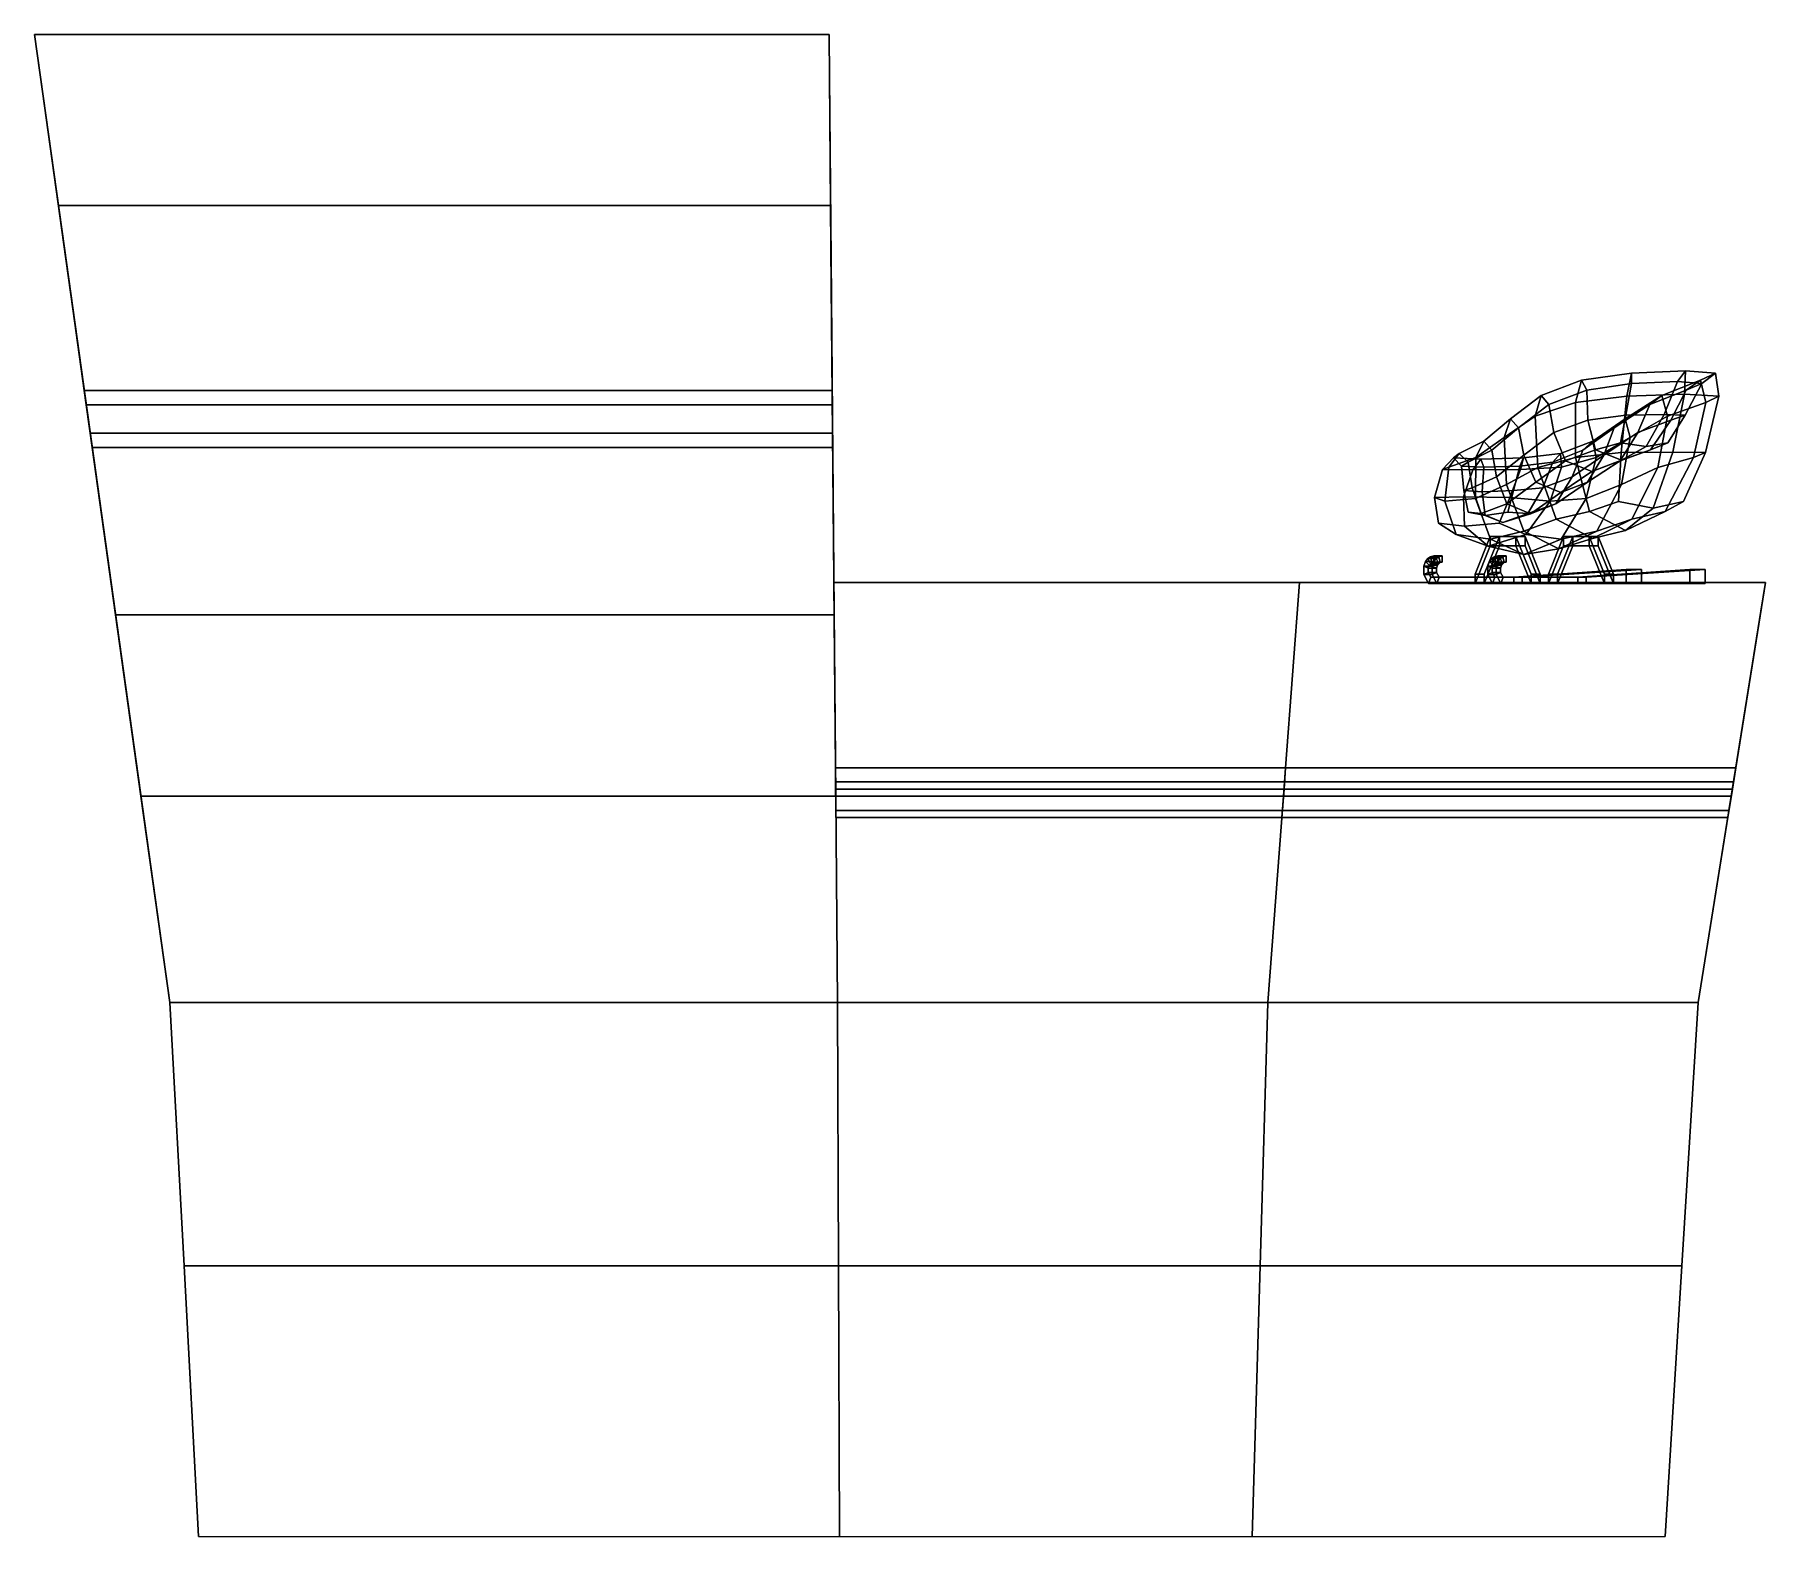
# Model space of a CAD drawing. Extents: x -6.7 to 5.5, y -3.7 to 6.8.
import ezdxf

# ---------------------------------------------------------------- set-up
doc = ezdxf.new("R2010")
doc.units = 0

msp = doc.modelspace()

# ---------------------------------------------------------------- linework, layer by layer
for points in [[(-6.484437, 5.650001, 1.47765), (-1.061527, 5.650001, 1.47765), (-1.072, 6.85, -0.0115), (-6.652, 6.85, -0.0115)], [(-6.652, 6.85, -0.0115), (-1.072, 6.85, -0.0115), (-1.061527, 5.650001, -1.49662), (-6.484437, 5.650001, -1.49662)], [(-6.484437, 5.650001, 1.47765), (-6.652, 6.85, -0.0115), (-6.610109, 6.55, -0.0115), (-6.442545, 5.35, 1.47765)], [(-6.484437, 5.650001, -1.49662), (-6.442545, 5.35, -1.49662), (-6.610109, 6.55, -0.0115), (-6.652, 6.85, -0.0115)], [(-1.061527, 5.650001, 1.47765), (-1.058909, 5.35, 1.47765), (-1.069382, 6.55, -0.0115), (-1.072, 6.85, -0.0115)], [(-1.061527, 5.650001, -1.49662), (-1.072, 6.85, -0.0115), (-1.069382, 6.55, -0.0115), (-1.058909, 5.35, -1.49662)], [(-6.442545, 5.35, 1.47765), (-6.610109, 6.55, -0.0115), (-6.432073, 5.275, -0.0115), (-6.264509, 4.075, 1.47765)], [(-6.610109, 6.55, -0.0115), (-6.442545, 5.35, -1.49662), (-6.264509, 4.075, -1.49662), (-6.432073, 5.275, -0.0115)], [(-1.069382, 6.55, -0.0115), (-1.058909, 5.35, 1.47765), (-1.047782, 4.075, 1.47765), (-1.058255, 5.275, -0.0115)], [(-1.058909, 5.35, -1.49662), (-1.069382, 6.55, -0.0115), (-1.058255, 5.275, -0.0115), (-1.047782, 4.075, -1.49662)], [(-6.302909, 4.350001, 2.857843), (-1.050182, 4.350001, 2.857843), (-1.061527, 5.650001, 1.47765), (-6.484437, 5.650001, 1.47765)], [(-6.484437, 5.650001, -1.49662), (-1.061527, 5.650001, -1.49662), (-1.050182, 4.350001, -2.872449), (-6.302909, 4.350001, -2.872449)], [(-6.302909, 4.350001, 2.857843), (-6.484437, 5.650001, 1.47765), (-6.442545, 5.35, 1.47765), (-6.261018, 4.050001, 2.857843)], [(-6.302909, 4.350001, -2.872449), (-6.261018, 4.050001, -2.872449), (-6.442545, 5.35, -1.49662), (-6.484437, 5.650001, -1.49662)], [(-1.050182, 4.350001, 2.857843), (-1.047564, 4.050001, 2.857843), (-1.058909, 5.35, 1.47765), (-1.061527, 5.650001, 1.47765)], [(-1.050182, 4.350001, -2.872449), (-1.061527, 5.650001, -1.49662), (-1.058909, 5.35, -1.49662), (-1.047564, 4.050001, -2.872449)], [(-6.261018, 4.050001, 2.857843), (-6.442545, 5.35, 1.47765), (-6.264509, 4.075, 1.47765), (-6.082982, 2.775, 2.857843)], [(-6.442545, 5.35, -1.49662), (-6.261018, 4.050001, -2.872449), (-6.082982, 2.775, -2.872449), (-6.264509, 4.075, -1.49662)], [(-1.058909, 5.35, 1.47765), (-1.047564, 4.050001, 2.857843), (-1.036436, 2.775, 2.857843), (-1.047782, 4.075, 1.47765)], [(-1.047564, 4.050001, -2.872449), (-1.058909, 5.35, -1.49662), (-1.047782, 4.075, -1.49662), (-1.036436, 2.775, -2.872449)], [(-6.264509, 4.075, 1.47765), (-6.432073, 5.275, -0.0115), (-6.086473, 2.8, -0.0115), (-6.086473, 2.8, 1.47765)], [(-6.432073, 5.275, -0.0115), (-6.264509, 4.075, -1.49662), (-6.086473, 2.8, -1.49662), (-6.086473, 2.8, -0.0115)], [(-1.058255, 5.275, -0.0115), (-1.047782, 4.075, 1.47765), (-1.036655, 2.8, 1.47765), (-1.036655, 2.8, -0.0115)], [(-1.047782, 4.075, -1.49662), (-1.058255, 5.275, -0.0115), (-1.036655, 2.8, -0.0115), (-1.036655, 2.8, -1.49662)], [(3.929516, 4.315681, -1.773415), (4.212389, 4.421346, -2.029995), (4.170198, 4.265265, -2.056108), (3.887016, 4.169778, -1.802398)], [(3.982502, 4.251667, -1.69113), (4.248888, 4.3525, -1.933731), (4.212389, 4.421346, -2.029995), (3.929516, 4.315681, -1.773415)], [(4.212389, 4.421346, -2.029995), (4.564441, 4.472584, -2.111921), (4.531988, 4.310334, -2.12269), (4.170198, 4.265265, -2.056108)], [(4.248888, 4.3525, -1.933731), (4.564304, 4.398334, -2.021665), (4.564441, 4.472584, -2.111921), (4.212389, 4.421346, -2.029995)], [(4.257557, 4.140426, -1.821721), (4.523413, 4.175736, -1.904346), (4.564304, 4.398334, -2.021665), (4.248888, 4.3525, -1.933731)], [(4.792243, 4.180435, -1.73737), (4.886864, 4.412084, -1.829197), (4.564304, 4.398334, -2.021665), (4.523413, 4.175736, -1.904346)], [(4.941849, 4.488397, -1.873217), (4.93599, 4.324084, -1.853481), (4.531988, 4.310334, -2.12269), (4.564441, 4.472584, -2.111921)], [(4.886864, 4.412084, -1.829197), (4.941849, 4.488397, -1.873217), (4.564441, 4.472584, -2.111921), (4.564304, 4.398334, -2.021665)], [(4.691334, 4.251667, -0.931001), (4.776903, 4.315681, -0.864703), (5.04939, 4.421346, -1.132421), (4.948598, 4.3525, -1.183383)], [(4.776903, 4.315681, -0.864703), (4.816122, 4.169778, -0.806053), (5.086331, 4.265265, -1.073675), (5.04939, 4.421346, -1.132421)], [(4.940219, 4.175736, -1.457376), (5.056814, 4.398334, -1.493512), (4.886864, 4.412084, -1.829197), (4.792243, 4.180435, -1.73737)], [(4.84046, 4.140426, -1.196634), (4.948598, 4.3525, -1.183383), (5.056814, 4.398334, -1.493512), (4.940219, 4.175736, -1.457376)], [(5.056814, 4.398334, -1.493512), (5.154124, 4.472584, -1.479563), (4.941849, 4.488397, -1.873217), (4.886864, 4.412084, -1.829197)], [(5.154124, 4.472584, -1.479563), (5.176742, 4.310334, -1.431277), (4.93599, 4.324084, -1.853481), (4.941849, 4.488397, -1.873217)], [(4.948598, 4.3525, -1.183383), (5.04939, 4.421346, -1.132421), (5.154124, 4.472584, -1.479563), (5.056814, 4.398334, -1.493512)], [(5.04939, 4.421346, -1.132421), (5.086331, 4.265265, -1.073675), (5.176742, 4.310334, -1.431277), (5.154124, 4.472584, -1.479563)], [(-6.247055, 3.950001, 2.957843), (-6.288946, 4.250001, 2.957843), (-6.302909, 4.350001, 2.857843), (-6.261018, 4.050001, 2.857843)], [(-1.049309, 4.250001, 2.957843), (-1.050182, 4.350001, 2.857843), (-6.302909, 4.350001, 2.857843), (-6.288946, 4.250001, 2.957843)], [(-1.049309, 4.250001, -2.972449), (-6.288946, 4.250001, -2.972449), (-6.302909, 4.350001, -2.872449), (-1.050182, 4.350001, -2.872449)], [(-6.247055, 3.950001, -2.972449), (-6.261018, 4.050001, -2.872449), (-6.302909, 4.350001, -2.872449), (-6.288946, 4.250001, -2.972449)], [(-1.046691, 3.950001, 2.957843), (-1.047564, 4.050001, 2.857843), (-1.050182, 4.350001, 2.857843), (-1.049309, 4.250001, 2.957843)], [(-1.046691, 3.950001, -2.972449), (-1.049309, 4.250001, -2.972449), (-1.050182, 4.350001, -2.872449), (-1.047564, 4.050001, -2.872449)], [(3.713768, 4.150708, -1.525285), (3.929516, 4.315681, -1.773415), (3.887016, 4.169778, -1.802398), (3.66886, 4.018773, -1.550878)], [(3.769676, 4.087737, -1.451677), (3.982502, 4.251667, -1.69113), (3.929516, 4.315681, -1.773415), (3.713768, 4.150708, -1.525285)], [(3.906303, 3.808, -1.720531), (3.887016, 4.169778, -1.802398), (4.170198, 4.265265, -2.056108), (4.170289, 3.879175, -1.954646)], [(4.017407, 4.053667, -1.60273), (4.257557, 4.140426, -1.821721), (4.248888, 4.3525, -1.933731), (3.982502, 4.251667, -1.69113)], [(4.170289, 3.879175, -1.954646), (4.170198, 4.265265, -2.056108), (4.531988, 4.310334, -2.12269), (4.490599, 3.915403, -2.017197)], [(4.443038, 4.087737, -0.729584), (4.519326, 4.150708, -0.66143), (4.776903, 4.315681, -0.864703), (4.691334, 4.251667, -0.931001)], [(4.853838, 3.917351, -1.76185), (4.490599, 3.915403, -2.017197), (4.531988, 4.310334, -2.12269), (4.93599, 4.324084, -1.853481)], [(4.519326, 4.150708, -0.66143), (4.55416, 4.018773, -0.60151), (4.816122, 4.169778, -0.806053), (4.776903, 4.315681, -0.864703)], [(4.608226, 4.053667, -0.969154), (4.691334, 4.251667, -0.931001), (4.948598, 4.3525, -1.183383), (4.84046, 4.140426, -1.196634)], [(4.749398, 3.808, -0.816423), (4.999487, 3.879175, -1.065439), (5.086331, 4.265265, -1.073675), (4.816122, 4.169778, -0.806053)], [(5.083279, 3.915403, -1.381626), (4.853838, 3.917351, -1.76185), (4.93599, 4.324084, -1.853481), (5.176742, 4.310334, -1.431277)], [(4.999487, 3.879175, -1.065439), (5.083279, 3.915403, -1.381626), (5.176742, 4.310334, -1.431277), (5.086331, 4.265265, -1.073675)], [(-1.049309, 4.250001, 2.957843), (-6.288946, 4.250001, 2.957843), (-6.247055, 3.950001, 2.957843), (-1.046691, 3.950001, 2.957843)], [(-1.049309, 4.250001, -2.972449), (-1.046691, 3.950001, -2.972449), (-6.247055, 3.950001, -2.972449), (-6.288946, 4.250001, -2.972449)], [(3.526243, 3.993228, -1.305565), (3.713768, 4.150708, -1.525285), (3.66886, 4.018773, -1.550878), (3.471324, 3.8784, -1.322025)], [(3.583407, 3.930222, -1.238573), (3.769676, 4.087737, -1.451677), (3.713768, 4.150708, -1.525285), (3.526243, 3.993228, -1.305565)], [(3.684724, 3.69022, -1.475345), (3.66886, 4.018773, -1.550878), (3.887016, 4.169778, -1.802398), (3.906303, 3.808, -1.720531)], [(3.808334, 3.896538, -1.372158), (4.017407, 4.053667, -1.60273), (3.982502, 4.251667, -1.69113), (3.769676, 4.087737, -1.451677)], [(4.10007, 3.855667, -1.466471), (4.311509, 3.931903, -1.667999), (4.257557, 4.140426, -1.821721), (4.017407, 4.053667, -1.60273)], [(4.222667, 3.930222, -0.55305), (4.291827, 3.993228, -0.484577), (4.519326, 4.150708, -0.66143), (4.443038, 4.087737, -0.729584)], [(4.311509, 3.931903, -1.667999), (4.48755, 3.981556, -1.77934), (4.523413, 4.175736, -1.904346), (4.257557, 4.140426, -1.821721)], [(4.291827, 3.993228, -0.484577), (4.315959, 3.8784, -0.416265), (4.55416, 4.018773, -0.60151), (4.519326, 4.150708, -0.66143)], [(4.369026, 3.896538, -0.77089), (4.443038, 4.087737, -0.729584), (4.691334, 4.251667, -0.931001), (4.608226, 4.053667, -0.969154)], [(4.484301, 3.855667, -1.054434), (4.608226, 4.053667, -0.969154), (4.84046, 4.140426, -1.196634), (4.697456, 3.931903, -1.254122)], [(4.666861, 3.955889, -1.61331), (4.792243, 4.180435, -1.73737), (4.523413, 4.175736, -1.904346), (4.48755, 3.981556, -1.77934)], [(4.492444, 3.69022, -0.609171), (4.749398, 3.808, -0.816423), (4.816122, 4.169778, -0.806053), (4.55416, 4.018773, -0.60151)], [(4.819091, 3.981556, -1.423805), (4.940219, 4.175736, -1.457376), (4.792243, 4.180435, -1.73737), (4.666861, 3.955889, -1.61331)], [(4.697456, 3.931903, -1.254122), (4.84046, 4.140426, -1.196634), (4.940219, 4.175736, -1.457376), (4.819091, 3.981556, -1.423805)], [(-6.082982, 2.775, 2.857843), (-6.264509, 4.075, 1.47765), (-6.086473, 2.8, 1.47765), (-5.904945, 1.5, 2.857843)], [(-6.264509, 4.075, -1.49662), (-6.082982, 2.775, -2.872449), (-5.904945, 1.5, -2.872449), (-6.086473, 2.8, -1.49662)], [(-1.047564, 4.050001, 2.857843), (-6.261018, 4.050001, 2.857843), (-6.082982, 2.775, 2.857843), (-1.036436, 2.775, 2.857843)], [(-1.046691, 3.950001, 2.957843), (-6.247055, 3.950001, 2.957843), (-6.261018, 4.050001, 2.857843), (-1.047564, 4.050001, 2.857843)], [(-1.046691, 3.950001, -2.972449), (-1.047564, 4.050001, -2.872449), (-6.261018, 4.050001, -2.872449), (-6.247055, 3.950001, -2.972449)], [(-1.047782, 4.075, 1.47765), (-1.036436, 2.775, 2.857843), (-1.025309, 1.5, 2.857843), (-1.036655, 2.8, 1.47765)], [(-1.036436, 2.775, -2.872449), (-1.047782, 4.075, -1.49662), (-1.036655, 2.8, -1.49662), (-1.025309, 1.5, -2.872449)], [(3.468405, 3.591758, -1.241146), (3.471324, 3.8784, -1.322025), (3.66886, 4.018773, -1.550878), (3.684724, 3.69022, -1.475345)], [(3.61666, 3.742642, -1.158591), (3.808334, 3.896538, -1.372158), (3.769676, 4.087737, -1.451677), (3.583407, 3.930222, -1.238573)], [(3.890733, 3.705272, -1.246049), (4.10007, 3.855667, -1.466471), (4.017407, 4.053667, -1.60273), (3.808334, 3.896538, -1.372158)], [(4.147892, 3.742642, -0.588915), (4.222667, 3.930222, -0.55305), (4.443038, 4.087737, -0.729584), (4.369026, 3.896538, -0.77089)], [(4.246314, 3.591758, -0.406942), (4.492444, 3.69022, -0.609171), (4.55416, 4.018773, -0.60151), (4.315959, 3.8784, -0.416265)], [(4.255005, 3.705272, -0.855415), (4.369026, 3.896538, -0.77089), (4.608226, 4.053667, -0.969154), (4.484301, 3.855667, -1.054434)], [(3.31273, 3.876292, -0.828079), (3.352493, 3.907546, -1.08843), (3.280516, 3.81127, -1.088665), (3.235436, 3.794555, -0.801861)], [(3.352493, 3.907546, -1.08843), (3.526243, 3.993228, -1.305565), (3.471324, 3.8784, -1.322025), (3.280516, 3.81127, -1.088665)], [(3.36944, 3.817778, -0.805998), (3.416112, 3.8465, -1.035917), (3.352493, 3.907546, -1.08843), (3.31273, 3.876292, -0.828079)], [(3.416112, 3.8465, -1.035917), (3.583407, 3.930222, -1.238573), (3.526243, 3.993228, -1.305565), (3.352493, 3.907546, -1.08843)], [(3.445643, 3.665571, -0.96107), (3.61666, 3.742642, -1.158591), (3.583407, 3.930222, -1.238573), (3.416112, 3.8465, -1.035917)], [(3.688931, 3.554511, -1.032712), (3.890733, 3.705272, -1.246049), (3.808334, 3.896538, -1.372158), (3.61666, 3.742642, -1.158591)], [(3.779914, 3.817778, -0.365819), (3.804132, 3.876292, -0.301114), (4.065687, 3.907546, -0.323623), (4.011592, 3.8465, -0.397343)], [(3.804132, 3.876292, -0.301114), (3.78295, 3.794555, -0.214724), (4.071723, 3.81127, -0.240199), (4.065687, 3.907546, -0.323623)], [(3.941566, 3.665572, -0.429257), (4.011592, 3.8465, -0.397343), (4.222667, 3.930222, -0.55305), (4.147892, 3.742642, -0.588915)], [(4.011592, 3.8465, -0.397343), (4.065687, 3.907546, -0.323623), (4.291827, 3.993228, -0.484577), (4.222667, 3.930222, -0.55305)], [(4.033315, 3.554511, -0.663405), (4.147892, 3.742642, -0.588915), (4.369026, 3.896538, -0.77089), (4.255005, 3.705272, -0.855415)], [(4.065687, 3.907546, -0.323623), (4.071723, 3.81127, -0.240199), (4.315959, 3.8784, -0.416265), (4.291827, 3.993228, -0.484577)], [(4.284666, 3.781417, -1.250871), (4.493481, 3.859601, -1.448299), (4.311509, 3.931903, -1.667999), (4.10007, 3.855667, -1.466471)], [(4.268696, 3.499389, -1.736491), (4.170289, 3.879175, -1.954646), (4.490599, 3.915403, -2.017197), (4.471947, 3.570889, -1.854312)], [(4.484301, 3.855667, -1.054434), (4.697456, 3.931903, -1.254122), (4.493481, 3.859601, -1.448299), (4.284666, 3.781417, -1.250871)], [(4.493481, 3.859601, -1.448299), (4.666861, 3.955889, -1.61331), (4.48755, 3.981556, -1.77934), (4.311509, 3.931903, -1.667999)], [(4.71533, 3.523222, -1.621786), (4.471947, 3.570889, -1.854312), (4.490599, 3.915403, -2.017197), (4.853838, 3.917351, -1.76185)], [(4.697456, 3.931903, -1.254122), (4.819091, 3.981556, -1.423805), (4.666861, 3.955889, -1.61331), (4.493481, 3.859601, -1.448299)], [(4.929073, 3.570889, -1.364105), (4.71533, 3.523222, -1.621786), (4.853838, 3.917351, -1.76185), (5.083279, 3.915403, -1.381626)], [(4.79922, 3.499389, -1.167574), (4.929073, 3.570889, -1.364105), (5.083279, 3.915403, -1.381626), (4.999487, 3.879175, -1.065439)], [(3.180745, 3.598032, -0.722337), (3.235436, 3.794555, -0.801861), (3.280516, 3.81127, -1.088665), (3.252022, 3.57343, -1.00124)], [(3.384699, 3.603296, -0.38356), (3.449758, 3.791439, -0.452777), (3.235436, 3.794555, -0.801861), (3.180745, 3.598032, -0.722337)], [(3.505015, 3.867973, -0.514536), (3.31273, 3.876292, -0.828079), (3.235436, 3.794555, -0.801861), (3.449758, 3.791439, -0.452777)], [(3.252022, 3.57343, -1.00124), (3.280516, 3.81127, -1.088665), (3.471324, 3.8784, -1.322025), (3.468405, 3.591758, -1.241146)], [(3.525612, 3.810445, -0.539916), (3.36944, 3.817778, -0.805998), (3.31273, 3.876292, -0.828079), (3.505015, 3.867973, -0.514536)], [(3.385333, 3.646382, -0.756659), (3.445643, 3.665571, -0.96107), (3.416112, 3.8465, -1.035917), (3.36944, 3.817778, -0.805998)], [(3.515319, 3.638758, -0.52799), (3.385333, 3.646382, -0.756659), (3.36944, 3.817778, -0.805998), (3.525612, 3.810445, -0.539916)], [(3.70856, 3.598032, -0.156326), (3.78295, 3.794555, -0.214724), (3.449758, 3.791439, -0.452777), (3.384699, 3.603296, -0.38356)], [(3.804132, 3.876292, -0.301114), (3.505015, 3.867973, -0.514536), (3.449758, 3.791439, -0.452777), (3.78295, 3.794555, -0.214724)], [(3.779914, 3.817778, -0.365819), (3.525612, 3.810445, -0.539916), (3.505015, 3.867973, -0.514536), (3.804132, 3.876292, -0.301114)], [(3.734103, 3.646382, -0.382649), (3.515319, 3.638758, -0.52799), (3.525612, 3.810445, -0.539916), (3.779914, 3.817778, -0.365819)], [(3.807967, 3.361736, -1.284345), (3.684724, 3.69022, -1.475345), (3.906303, 3.808, -1.720531), (4.03521, 3.446222, -1.517756)], [(3.70856, 3.598032, -0.156326), (3.992389, 3.57343, -0.207293), (4.071723, 3.81127, -0.240199), (3.78295, 3.794555, -0.214724)], [(3.734103, 3.646382, -0.382649), (3.779914, 3.817778, -0.365819), (4.011592, 3.8465, -0.397343), (3.941566, 3.665572, -0.429257)], [(4.067057, 3.633543, -1.04283), (4.284666, 3.781417, -1.250871), (4.10007, 3.855667, -1.466471), (3.890733, 3.705272, -1.246049)], [(4.03521, 3.446222, -1.517756), (3.906303, 3.808, -1.720531), (4.170289, 3.879175, -1.954646), (4.268696, 3.499389, -1.736491)], [(3.992389, 3.57343, -0.207293), (4.246314, 3.591758, -0.406942), (4.315959, 3.8784, -0.416265), (4.071723, 3.81127, -0.240199)], [(4.255005, 3.705272, -0.855415), (4.484301, 3.855667, -1.054434), (4.284666, 3.781417, -1.250871), (4.067057, 3.633543, -1.04283)], [(4.319614, 3.361736, -0.73567), (4.566113, 3.446222, -0.948433), (4.749398, 3.808, -0.816423), (4.492444, 3.69022, -0.609171)], [(4.566113, 3.446222, -0.948433), (4.79922, 3.499389, -1.167574), (4.999487, 3.879175, -1.065439), (4.749398, 3.808, -0.816423)], [(3.416211, 3.495274, -0.709957), (3.506904, 3.485873, -0.844118), (3.445643, 3.665571, -0.96107), (3.385333, 3.646382, -0.756659)], [(3.506904, 3.485873, -0.844118), (3.688931, 3.554511, -1.032712), (3.61666, 3.742642, -1.158591), (3.445643, 3.665571, -0.96107)], [(3.572564, 3.305667, -1.049498), (3.468405, 3.591758, -1.241146), (3.684724, 3.69022, -1.475345), (3.807967, 3.361736, -1.284345)], [(3.853166, 3.483928, -0.838196), (4.067057, 3.633543, -1.04283), (3.890733, 3.705272, -1.246049), (3.688931, 3.554511, -1.032712)], [(3.694367, 3.495274, -0.411671), (3.734103, 3.646382, -0.382649), (3.941566, 3.665572, -0.429257), (3.834853, 3.485873, -0.492437)], [(3.834853, 3.485873, -0.492437), (3.941566, 3.665572, -0.429257), (4.147892, 3.742642, -0.588915), (4.033315, 3.554511, -0.663405)], [(4.033315, 3.554511, -0.663405), (4.255005, 3.705272, -0.855415), (4.067057, 3.633543, -1.04283), (3.853166, 3.483928, -0.838196)], [(4.070376, 3.305667, -0.515659), (4.319614, 3.361736, -0.73567), (4.492444, 3.69022, -0.609171), (4.246314, 3.591758, -0.406942)], [(3.391403, 3.396926, -0.383913), (3.384699, 3.603296, -0.38356), (3.180745, 3.598032, -0.722337), (3.207607, 3.417703, -0.639785)], [(3.207607, 3.417703, -0.639785), (3.180745, 3.598032, -0.722337), (3.252022, 3.57343, -1.00124), (3.331733, 3.338921, -0.818749)], [(3.331733, 3.338921, -0.818749), (3.252022, 3.57343, -1.00124), (3.468405, 3.591758, -1.241146), (3.572564, 3.305667, -1.049498)], [(3.633291, 3.417703, -0.183295), (3.70856, 3.598032, -0.156326), (3.384699, 3.603296, -0.38356), (3.391403, 3.396926, -0.383913)], [(3.535689, 3.471318, -0.541708), (3.416211, 3.495274, -0.709957), (3.385333, 3.646382, -0.756659), (3.515319, 3.638758, -0.52799)], [(3.659877, 3.422493, -0.655825), (3.853166, 3.483928, -0.838196), (3.688931, 3.554511, -1.032712), (3.506904, 3.485873, -0.844118)], [(3.694367, 3.495274, -0.411671), (3.535689, 3.471318, -0.541708), (3.515319, 3.638758, -0.52799), (3.734103, 3.646382, -0.382649)], [(3.633291, 3.417703, -0.183295), (3.822526, 3.338921, -0.292438), (3.992389, 3.57343, -0.207293), (3.70856, 3.598032, -0.156326)], [(3.834853, 3.485873, -0.492437), (4.033315, 3.554511, -0.663405), (3.853166, 3.483928, -0.838196), (3.659877, 3.422493, -0.655825)], [(3.822526, 3.338921, -0.292438), (4.070376, 3.305667, -0.515659), (4.246314, 3.591758, -0.406942), (3.992389, 3.57343, -0.207293)], [(4.520439, 3.36716, -1.43598), (4.268696, 3.499389, -1.736491), (4.471947, 3.570889, -1.854312), (4.71533, 3.523222, -1.621786)], [(4.79922, 3.499389, -1.167574), (4.520439, 3.36716, -1.43598), (4.71533, 3.523222, -1.621786), (4.929073, 3.570889, -1.364105)], [(3.391403, 3.396926, -0.383913), (3.207607, 3.417703, -0.639785), (3.331733, 3.338921, -0.818749), (3.557966, 3.256918, -0.535587)], [(3.633291, 3.417703, -0.183295), (3.391403, 3.396926, -0.383913), (3.557966, 3.256918, -0.535587), (3.822526, 3.338921, -0.292438)], [(3.535689, 3.471318, -0.541708), (3.659877, 3.422493, -0.655825), (3.506904, 3.485873, -0.844118), (3.416211, 3.495274, -0.709957)], [(3.694367, 3.495274, -0.411671), (3.834853, 3.485873, -0.492437), (3.659877, 3.422493, -0.655825), (3.535689, 3.471318, -0.541708)], [(4.054377, 3.238559, -0.998019), (3.807967, 3.361736, -1.284345), (4.03521, 3.446222, -1.517756), (4.290249, 3.310556, -1.219849)], [(4.290249, 3.310556, -1.219849), (4.03521, 3.446222, -1.517756), (4.268696, 3.499389, -1.736491), (4.520439, 3.36716, -1.43598)], [(4.319614, 3.361736, -0.73567), (4.054377, 3.238559, -0.998019), (4.290249, 3.310556, -1.219849), (4.566113, 3.446222, -0.948433)], [(4.566113, 3.446222, -0.948433), (4.290249, 3.310556, -1.219849), (4.520439, 3.36716, -1.43598), (4.79922, 3.499389, -1.167574)], [(3.557966, 3.256918, -0.535587), (3.331733, 3.338921, -0.818749), (3.572564, 3.305667, -1.049498), (3.808036, 3.198417, -0.767256)], [(3.572133, 3.258, -0.73005), (3.572133, 3.324, -0.73005), (3.466205, 3.06, -0.843643), (3.466205, 2.994, -0.843643)], [(3.572133, 3.324, -0.73005), (3.635666, 3.324, -0.789296), (3.529738, 3.06, -0.90289), (3.466205, 3.06, -0.843643)], [(3.635666, 3.258, -0.789296), (3.529738, 2.994, -0.90289), (3.529738, 3.06, -0.90289), (3.635666, 3.324, -0.789296)], [(3.822526, 3.338921, -0.292438), (3.557966, 3.256918, -0.535587), (3.808036, 3.198417, -0.767256), (4.070376, 3.305667, -0.515659)], [(3.75218, 3.258, -0.536972), (3.75218, 3.324, -0.536972), (3.572133, 3.324, -0.73005), (3.572133, 3.258, -0.73005)], [(3.75218, 3.324, -0.536972), (3.815714, 3.324, -0.596219), (3.635666, 3.324, -0.789296), (3.572133, 3.324, -0.73005)], [(3.808036, 3.198417, -0.767256), (3.572564, 3.305667, -1.049498), (3.807967, 3.361736, -1.284345), (4.054377, 3.238559, -0.998019)], [(3.815714, 3.258, -0.596219), (3.635666, 3.258, -0.789296), (3.635666, 3.324, -0.789296), (3.815714, 3.324, -0.596219)], [(3.858108, 2.994, -0.423378), (3.858108, 3.06, -0.423378), (3.75218, 3.324, -0.536972), (3.75218, 3.258, -0.536972)], [(3.858108, 3.06, -0.423378), (3.921642, 3.06, -0.482625), (3.815714, 3.324, -0.596219), (3.75218, 3.324, -0.536972)], [(4.070376, 3.305667, -0.515659), (3.808036, 3.198417, -0.767256), (4.054377, 3.238559, -0.998019), (4.319614, 3.361736, -0.73567)], [(3.921642, 2.994, -0.482625), (3.815714, 3.258, -0.596219), (3.815714, 3.324, -0.596219), (3.921642, 3.06, -0.482625)], [(4.087006, 3.258, -1.210176), (4.087006, 3.324, -1.210176), (3.981078, 3.06, -1.32377), (3.981078, 2.994, -1.32377)], [(4.087006, 3.324, -1.210176), (4.150539, 3.324, -1.269423), (4.044611, 3.06, -1.383017), (3.981078, 3.06, -1.32377)], [(4.150539, 3.258, -1.269423), (4.044611, 2.994, -1.383017), (4.044611, 3.06, -1.383017), (4.150539, 3.324, -1.269423)], [(4.267053, 3.258, -1.017099), (4.267053, 3.324, -1.017099), (4.087006, 3.324, -1.210176), (4.087006, 3.258, -1.210176)], [(4.267053, 3.324, -1.017099), (4.330587, 3.324, -1.076345), (4.150539, 3.324, -1.269423), (4.087006, 3.324, -1.210176)], [(4.330587, 3.258, -1.076345), (4.150539, 3.258, -1.269423), (4.150539, 3.324, -1.269423), (4.330587, 3.324, -1.076345)], [(4.372981, 2.994, -0.903505), (4.372981, 3.06, -0.903505), (4.267053, 3.324, -1.017099), (4.267053, 3.258, -1.017099)], [(4.372981, 3.06, -0.903505), (4.436515, 3.06, -0.962752), (4.330587, 3.324, -1.076345), (4.267053, 3.324, -1.017099)], [(4.436515, 2.994, -0.962752), (4.330587, 3.258, -1.076345), (4.330587, 3.324, -1.076345), (4.436515, 3.06, -0.962752)], [(3.191639, 3.168828, -0.585802), (3.132748, 3.168828, -0.648956), (3.117496, 3.148944, -0.634733), (3.176387, 3.148944, -0.571579)], [(3.132748, 3.168828, -0.648956), (3.151413, 3.132987, -0.666362), (3.142791, 3.121745, -0.658321), (3.117496, 3.148944, -0.634733)], [(3.210371, 3.182032, -0.603269), (3.151479, 3.182032, -0.666423), (3.132748, 3.168828, -0.648956), (3.191639, 3.168828, -0.585802)], [(3.151479, 3.182032, -0.666423), (3.162004, 3.140452, -0.676238), (3.151413, 3.132987, -0.666362), (3.132748, 3.168828, -0.648956)], [(3.234587, 3.1876, -0.625851), (3.175695, 3.1876, -0.689005), (3.151479, 3.182032, -0.666423), (3.210371, 3.182032, -0.603269)], [(3.175695, 3.1876, -0.689005), (3.175695, 3.1436, -0.689005), (3.162004, 3.140452, -0.676238), (3.151479, 3.182032, -0.666423)], [(3.234587, 3.1876, -0.625851), (3.234587, 3.1436, -0.625851), (3.175695, 3.1436, -0.689005), (3.175695, 3.1876, -0.689005)], [(3.210305, 3.132987, -0.603208), (3.191639, 3.168828, -0.585802), (3.176387, 3.148944, -0.571579), (3.201682, 3.121745, -0.595167)], [(3.210371, 3.182032, -0.603269), (3.191639, 3.168828, -0.585802), (3.210305, 3.132987, -0.603208), (3.220896, 3.140452, -0.613084)], [(3.234587, 3.1436, -0.625851), (3.234587, 3.1876, -0.625851), (3.210371, 3.182032, -0.603269), (3.220896, 3.140452, -0.613084)], [(3.572133, 3.258, -0.73005), (3.466205, 2.994, -0.843643), (3.529738, 2.994, -0.90289), (3.635666, 3.258, -0.789296)], [(3.600408, 3.132987, -0.184874), (3.591785, 3.121745, -0.176833), (3.56649, 3.148944, -0.153245), (3.581742, 3.168828, -0.167468)], [(3.581742, 3.168828, -0.167468), (3.56649, 3.148944, -0.153245), (3.625382, 3.148944, -0.090092), (3.640634, 3.168828, -0.104314)], [(3.75218, 3.258, -0.536972), (3.572133, 3.258, -0.73005), (3.635666, 3.258, -0.789296), (3.815714, 3.258, -0.596219)], [(3.600474, 3.182032, -0.184935), (3.610999, 3.140452, -0.19475), (3.600408, 3.132987, -0.184874), (3.581742, 3.168828, -0.167468)], [(3.600474, 3.182032, -0.184935), (3.581742, 3.168828, -0.167468), (3.640634, 3.168828, -0.104314), (3.659365, 3.182032, -0.121782)], [(3.62469, 3.1436, -0.207517), (3.610999, 3.140452, -0.19475), (3.600474, 3.182032, -0.184935), (3.62469, 3.1876, -0.207517)], [(3.62469, 3.1876, -0.207517), (3.600474, 3.182032, -0.184935), (3.659365, 3.182032, -0.121782), (3.683581, 3.1876, -0.144364)], [(3.62469, 3.1876, -0.207517), (3.683581, 3.1876, -0.144364), (3.683581, 3.1436, -0.144364), (3.62469, 3.1436, -0.207517)], [(3.640634, 3.168828, -0.104314), (3.625382, 3.148944, -0.090092), (3.650677, 3.121745, -0.11368), (3.6593, 3.132987, -0.121721)], [(3.659365, 3.182032, -0.121782), (3.640634, 3.168828, -0.104314), (3.6593, 3.132987, -0.121721), (3.66989, 3.140452, -0.131596)], [(3.683581, 3.1876, -0.144364), (3.659365, 3.182032, -0.121782), (3.66989, 3.140452, -0.131596), (3.683581, 3.1436, -0.144364)], [(3.858108, 2.994, -0.423378), (3.75218, 3.258, -0.536972), (3.815714, 3.258, -0.596219), (3.921642, 2.994, -0.482625)], [(4.087006, 3.258, -1.210176), (3.981078, 2.994, -1.32377), (4.044611, 2.994, -1.383017), (4.150539, 3.258, -1.269423)], [(4.267053, 3.258, -1.017099), (4.087006, 3.258, -1.210176), (4.150539, 3.258, -1.269423), (4.330587, 3.258, -1.076345)], [(4.372981, 2.994, -0.903505), (4.267053, 3.258, -1.017099), (4.330587, 3.258, -1.076345), (4.436515, 2.994, -0.962752)], [(3.176387, 3.148944, -0.571579), (3.117496, 3.148944, -0.634733), (3.104654, 3.114885, -0.622758), (3.163546, 3.114885, -0.559605)], [(3.117496, 3.148944, -0.634733), (3.142791, 3.121745, -0.658321), (3.13553, 3.102489, -0.65155), (3.104654, 3.114885, -0.622758)], [(3.163546, 3.114885, -0.559605), (3.104654, 3.114885, -0.622758), (3.104654, 3.057841, -0.622758), (3.163546, 3.057841, -0.559605)], [(3.104654, 3.114885, -0.622758), (3.13553, 3.102489, -0.65155), (3.13553, 3.070237, -0.65155), (3.104654, 3.057841, -0.622758)], [(3.104654, 3.057841, -0.622758), (3.13553, 3.070237, -0.65155), (3.154765, 3.038994, -0.669487), (3.138031, 2.994729, -0.653883)], [(3.163546, 3.057841, -0.559605), (3.104654, 3.057841, -0.622758), (3.138031, 2.994729, -0.653883), (3.196923, 2.994729, -0.590729)], [(3.142791, 3.121745, -0.658321), (3.201682, 3.121745, -0.595167), (3.194422, 3.102489, -0.588397), (3.13553, 3.102489, -0.65155)], [(3.13553, 3.102489, -0.65155), (3.194422, 3.102489, -0.588397), (3.194422, 3.070237, -0.588397), (3.13553, 3.070237, -0.65155)], [(3.13553, 3.070237, -0.65155), (3.194422, 3.070237, -0.588397), (3.213656, 3.038994, -0.606334), (3.154765, 3.038994, -0.669487)], [(3.151413, 3.132987, -0.666362), (3.210305, 3.132987, -0.603208), (3.201682, 3.121745, -0.595167), (3.142791, 3.121745, -0.658321)], [(3.220896, 3.140452, -0.613084), (3.210305, 3.132987, -0.603208), (3.151413, 3.132987, -0.666362), (3.162004, 3.140452, -0.676238)], [(3.175695, 3.1436, -0.689005), (3.234587, 3.1436, -0.625851), (3.220896, 3.140452, -0.613084), (3.162004, 3.140452, -0.676238)], [(3.201682, 3.121745, -0.595167), (3.176387, 3.148944, -0.571579), (3.163546, 3.114885, -0.559605), (3.194422, 3.102489, -0.588397)], [(3.194422, 3.102489, -0.588397), (3.163546, 3.114885, -0.559605), (3.163546, 3.057841, -0.559605), (3.194422, 3.070237, -0.588397)], [(3.194422, 3.070237, -0.588397), (3.163546, 3.057841, -0.559605), (3.196923, 2.994729, -0.590729), (3.213656, 3.038994, -0.606334)], [(3.466205, 2.994, -0.843643), (3.466205, 3.06, -0.843643), (3.529738, 3.06, -0.90289), (3.529738, 2.994, -0.90289)], [(3.591785, 3.121745, -0.176833), (3.584525, 3.102489, -0.170063), (3.553649, 3.114885, -0.14127), (3.56649, 3.148944, -0.153245)], [(3.56649, 3.148944, -0.153245), (3.553649, 3.114885, -0.14127), (3.61254, 3.114885, -0.078117), (3.625382, 3.148944, -0.090092)], [(3.584525, 3.102489, -0.170063), (3.584525, 3.070237, -0.170063), (3.553649, 3.057841, -0.14127), (3.553649, 3.114885, -0.14127)], [(3.553649, 3.114885, -0.14127), (3.553649, 3.057841, -0.14127), (3.61254, 3.057841, -0.078117), (3.61254, 3.114885, -0.078117)], [(3.584525, 3.070237, -0.170063), (3.60376, 3.038994, -0.187999), (3.587026, 2.994729, -0.172395), (3.553649, 3.057841, -0.14127)], [(3.553649, 3.057841, -0.14127), (3.587026, 2.994729, -0.172395), (3.645918, 2.994729, -0.109242), (3.61254, 3.057841, -0.078117)], [(3.650677, 3.121745, -0.11368), (3.643416, 3.102489, -0.106909), (3.584525, 3.102489, -0.170063), (3.591785, 3.121745, -0.176833)], [(3.643416, 3.102489, -0.106909), (3.643416, 3.070237, -0.106909), (3.584525, 3.070237, -0.170063), (3.584525, 3.102489, -0.170063)], [(3.643416, 3.070237, -0.106909), (3.662651, 3.038994, -0.124846), (3.60376, 3.038994, -0.187999), (3.584525, 3.070237, -0.170063)], [(3.6593, 3.132987, -0.121721), (3.650677, 3.121745, -0.11368), (3.591785, 3.121745, -0.176833), (3.600408, 3.132987, -0.184874)], [(3.610999, 3.140452, -0.19475), (3.66989, 3.140452, -0.131596), (3.6593, 3.132987, -0.121721), (3.600408, 3.132987, -0.184874)], [(3.683581, 3.1436, -0.144364), (3.66989, 3.140452, -0.131596), (3.610999, 3.140452, -0.19475), (3.62469, 3.1436, -0.207517)], [(3.625382, 3.148944, -0.090092), (3.61254, 3.114885, -0.078117), (3.643416, 3.102489, -0.106909), (3.650677, 3.121745, -0.11368)], [(3.61254, 3.114885, -0.078117), (3.61254, 3.057841, -0.078117), (3.643416, 3.070237, -0.106909), (3.643416, 3.102489, -0.106909)], [(3.61254, 3.057841, -0.078117), (3.645918, 2.994729, -0.109242), (3.662651, 3.038994, -0.124846), (3.643416, 3.070237, -0.106909)], [(3.79612, 3.038, -1.14949), (4.633861, 3.09168, -1.880159), (4.5255, 3.09168, -1.996362), (3.737228, 3.038, -1.212643)], [(3.737228, 2.994, -1.212643), (3.737228, 3.038, -1.212643), (4.5255, 3.09168, -1.996362), (4.5255, 2.994, -1.996362)], [(3.79612, 2.994, -1.14949), (4.633861, 2.994, -1.880159), (4.633861, 3.09168, -1.880159), (3.79612, 3.038, -1.14949)], [(3.858108, 2.994, -0.423378), (3.921642, 2.994, -0.482625), (3.921642, 3.06, -0.482625), (3.858108, 3.06, -0.423378)], [(3.981078, 2.994, -1.32377), (3.981078, 3.06, -1.32377), (4.044611, 3.06, -1.383017), (4.044611, 2.994, -1.383017)], [(4.186223, 2.994, -0.731155), (4.186223, 3.038, -0.731155), (4.973551, 3.09168, -1.515887), (4.973551, 2.994, -1.515887)], [(4.186223, 3.038, -0.731155), (4.245114, 3.038, -0.668002), (5.081911, 3.09168, -1.399684), (4.973551, 3.09168, -1.515887)], [(4.245114, 2.994, -0.668002), (5.081911, 2.994, -1.399684), (5.081911, 3.09168, -1.399684), (4.245114, 3.038, -0.668002)], [(4.372981, 2.994, -0.903505), (4.436515, 2.994, -0.962752), (4.436515, 3.06, -0.962752), (4.372981, 3.06, -0.903505)], [(4.633861, 2.994, -1.880159), (4.5255, 2.994, -1.996362), (4.5255, 3.09168, -1.996362), (4.633861, 3.09168, -1.880159)], [(4.973551, 2.994, -1.515887), (4.973551, 3.09168, -1.515887), (5.081911, 3.09168, -1.399684), (5.081911, 2.994, -1.399684)], [(-1.027055, 1.7, 2.857843), (2.134473, 1.7, 2.857843), (2.2328, 3, 1.47765), (-1.0384, 3, 1.47765)], [(-1.0384, 3, 1.47765), (2.2328, 3, 1.47765), (2.2328, 3, -0.0115), (-1.0384, 3, -0.0115)], [(-1.0384, 3, -0.0115), (2.2328, 3, -0.0115), (2.2328, 3, -1.49662), (-1.0384, 3, -1.49662)], [(-1.0384, 3, -1.49662), (2.2328, 3, -1.49662), (2.134473, 1.7, -2.872449), (-1.027055, 1.7, -2.872449)], [(2.134473, 1.7, 2.857843), (5.296, 1.7, 2.857843), (5.504, 3, 1.47765), (2.2328, 3, 1.47765)], [(2.2328, 3, -1.49662), (5.504, 3, -1.49662), (5.296, 1.7, -2.872449), (2.134473, 1.7, -2.872449)], [(2.2328, 3, 1.47765), (5.504, 3, 1.47765), (5.504, 3, -0.0115), (2.2328, 3, -0.0115)], [(2.2328, 3, -0.0115), (5.504, 3, -0.0115), (5.504, 3, -1.49662), (2.2328, 3, -1.49662)], [(3.138031, 2.994729, -0.653883), (3.154765, 3.038994, -0.669487), (3.737228, 3.038, -1.212643), (3.737228, 2.994, -1.212643)], [(3.154765, 3.038994, -0.669487), (3.213656, 3.038994, -0.606334), (3.79612, 3.038, -1.14949), (3.737228, 3.038, -1.212643)], [(3.213656, 3.038994, -0.606334), (3.196923, 2.994729, -0.590729), (3.79612, 2.994, -1.14949), (3.79612, 3.038, -1.14949)], [(3.60376, 3.038994, -0.187999), (4.186223, 3.038, -0.731155), (4.186223, 2.994, -0.731155), (3.587026, 2.994729, -0.172395)], [(3.662651, 3.038994, -0.124846), (4.245114, 3.038, -0.668002), (4.186223, 3.038, -0.731155), (3.60376, 3.038994, -0.187999)], [(3.645918, 2.994729, -0.109242), (4.245114, 2.994, -0.668002), (4.245114, 3.038, -0.668002), (3.662651, 3.038994, -0.124846)], [(5.296, 1.7, 2.857843), (5.264, 1.5, 2.857843), (5.472, 2.8, 1.47765), (5.504, 3, 1.47765)], [(5.296, 1.7, -2.872449), (5.504, 3, -1.49662), (5.472, 2.8, -1.49662), (5.264, 1.5, -2.872449)], [(5.504, 3, 1.47765), (5.472, 2.8, 1.47765), (5.472, 2.8, -0.0115), (5.504, 3, -0.0115)], [(5.504, 3, -1.49662), (5.504, 3, -0.0115), (5.472, 2.8, -0.0115), (5.472, 2.8, -1.49662)], [(-5.702473, 0.05, -1.376584), (-6.086473, 2.8, -1.49662), (-5.904945, 1.5, -2.872449), (-5.702473, 0.05, -2.748299)], [(-5.702473, 0.05, -0.004869), (-6.086473, 2.8, -0.0115), (-6.086473, 2.8, -1.49662), (-5.702473, 0.05, -1.376584)], [(-5.702473, 0.05, 1.366847), (-6.086473, 2.8, 1.47765), (-6.086473, 2.8, -0.0115), (-5.702473, 0.05, -0.004869)], [(-5.702473, 0.05, 2.738562), (-5.904945, 1.5, 2.857843), (-6.086473, 2.8, 1.47765), (-5.702473, 0.05, 1.366847)], [(5.032, 0.05, 2.738562), (5.032, 0.05, 1.366847), (5.472, 2.8, 1.47765), (5.264, 1.5, 2.857843)], [(5.032, 0.05, 1.366847), (5.032, 0.05, -0.004869), (5.472, 2.8, -0.0115), (5.472, 2.8, 1.47765)], [(5.032, 0.05, -0.004869), (5.032, 0.05, -1.376584), (5.472, 2.8, -1.49662), (5.472, 2.8, -0.0115)], [(5.032, 0.05, -1.376584), (5.032, 0.05, -2.748299), (5.264, 1.5, -2.872449), (5.472, 2.8, -1.49662)], [(-1.036436, 2.775, 2.857843), (-6.082982, 2.775, 2.857843), (-5.904945, 1.5, 2.857843), (-1.025309, 1.5, 2.857843)], [(-1.025746, 1.55, 3.007843), (2.123127, 1.55, 3.007843), (2.134473, 1.7, 2.857843), (-1.027055, 1.7, 2.857843)], [(-1.024, 1.35, 3.007843), (-1.025746, 1.55, 3.007843), (-1.027055, 1.7, 2.857843), (-1.025309, 1.5, 2.857843)], [(-1.024436, 1.4, -2.972449), (-1.025309, 1.5, -2.872449), (-1.027055, 1.7, -2.872449), (-1.026182, 1.6, -2.972449)], [(-1.026182, 1.6, -2.972449), (-1.027055, 1.7, -2.872449), (2.134473, 1.7, -2.872449), (2.126909, 1.6, -2.972449)], [(-1.026182, 1.6, -2.972449), (2.126909, 1.6, -2.972449), (2.111782, 1.4, -2.972449), (-1.024436, 1.4, -2.972449)], [(2.126909, 1.6, -2.972449), (5.28, 1.6, -2.972449), (5.248, 1.4, -2.972449), (2.111782, 1.4, -2.972449)], [(2.123127, 1.55, 3.007843), (5.272, 1.55, 3.007843), (5.296, 1.7, 2.857843), (2.134473, 1.7, 2.857843)], [(2.126909, 1.6, -2.972449), (2.134473, 1.7, -2.872449), (5.296, 1.7, -2.872449), (5.28, 1.6, -2.972449)], [(5.24, 1.35, 3.007843), (5.264, 1.5, 2.857843), (5.296, 1.7, 2.857843), (5.272, 1.55, 3.007843)], [(5.248, 1.4, -2.972449), (5.28, 1.6, -2.972449), (5.296, 1.7, -2.872449), (5.264, 1.5, -2.872449)], [(-5.702473, 0.05, 2.738562), (-1.012655, 0.05, 2.738562), (-1.025309, 1.5, 2.857843), (-5.904945, 1.5, 2.857843)], [(-1.025746, 1.55, 3.007843), (-1.024, 1.35, 3.007843), (2.108, 1.35, 3.007843), (2.123127, 1.55, 3.007843)], [(-1.012655, 0.05, 2.738562), (2.009673, 0.05, 2.738562), (2.119345, 1.5, 2.857843), (-1.025309, 1.5, 2.857843)], [(-1.024, 1.35, 3.007843), (-1.025309, 1.5, 2.857843), (2.119345, 1.5, 2.857843), (2.108, 1.35, 3.007843)], [(-1.024436, 1.4, -2.972449), (2.111782, 1.4, -2.972449), (2.119345, 1.5, -2.872449), (-1.025309, 1.5, -2.872449)], [(2.009673, 0.05, 2.738562), (5.032, 0.05, 2.738562), (5.264, 1.5, 2.857843), (2.119345, 1.5, 2.857843)], [(2.123127, 1.55, 3.007843), (2.108, 1.35, 3.007843), (5.24, 1.35, 3.007843), (5.272, 1.55, 3.007843)], [(2.108, 1.35, 3.007843), (2.119345, 1.5, 2.857843), (5.264, 1.5, 2.857843), (5.24, 1.35, 3.007843)], [(2.111782, 1.4, -2.972449), (5.248, 1.4, -2.972449), (5.264, 1.5, -2.872449), (2.119345, 1.5, -2.872449)], [(-5.702473, 0.05, 2.738562), (-5.602586, -1.8, 2.679717), (-1.006412, -1.8, 2.679717), (-1.012655, 0.05, 2.738562)], [(-5.702473, 0.05, -2.748299), (-5.602586, -1.8, -2.687052), (-5.602586, -1.8, -1.34536), (-5.702473, 0.05, -1.376584)], [(-5.702473, 0.05, -1.376584), (-5.602586, -1.8, -1.34536), (-5.602586, -1.8, -0.003668), (-5.702473, 0.05, -0.004869)], [(-5.702473, 0.05, -0.004869), (-5.602586, -1.8, -0.003668), (-5.602586, -1.8, 1.338024), (-5.702473, 0.05, 1.366847)], [(-5.702473, 0.05, 1.366847), (-5.602586, -1.8, 1.338024), (-5.602586, -1.8, 2.679717), (-5.702473, 0.05, 2.738562)], [(-1.012655, 0.05, 2.738562), (-1.006412, -1.8, 2.679717), (1.955567, -1.8, 2.679717), (2.009673, 0.05, 2.738562)], [(2.009673, 0.05, 2.738562), (1.955567, -1.8, 2.679717), (4.917547, -1.8, 2.679717), (5.032, 0.05, 2.738562)], [(5.032, 0.05, 2.738562), (4.917547, -1.8, 2.679717), (4.917547, -1.8, 1.338024), (5.032, 0.05, 1.366847)], [(5.032, 0.05, 1.366847), (4.917547, -1.8, 1.338024), (4.917547, -1.8, -0.003668), (5.032, 0.05, -0.004869)], [(5.032, 0.05, -0.004869), (4.917547, -1.8, -0.003668), (4.917547, -1.8, -1.34536), (5.032, 0.05, -1.376584)], [(5.032, 0.05, -1.376584), (4.917547, -1.8, -1.34536), (4.917547, -1.8, -2.687052), (5.032, 0.05, -2.748299)], [(-5.602586, -1.8, 2.679717), (-5.5, -3.7, 2.619281), (-1, -3.7, 2.619281), (-1.006412, -1.8, 2.679717)], [(-5.602586, -1.8, -2.687052), (-5.5, -3.7, -2.62415), (-5.5, -3.7, -1.313292), (-5.602586, -1.8, -1.34536)], [(-5.602586, -1.8, -1.34536), (-5.5, -3.7, -1.313292), (-5.5, -3.7, -0.002434), (-5.602586, -1.8, -0.003668)], [(-5.602586, -1.8, -0.003668), (-5.5, -3.7, -0.002434), (-5.5, -3.7, 1.308423), (-5.602586, -1.8, 1.338024)], [(-5.602586, -1.8, 1.338024), (-5.5, -3.7, 1.308423), (-5.5, -3.7, 2.619281), (-5.602586, -1.8, 2.679717)], [(-1.006412, -1.8, 2.679717), (-1, -3.7, 2.619281), (1.9, -3.7, 2.619281), (1.955567, -1.8, 2.679717)], [(1.955567, -1.8, 2.679717), (1.9, -3.7, 2.619281), (4.8, -3.7, 2.619281), (4.917547, -1.8, 2.679717)], [(4.917547, -1.8, 2.679717), (4.8, -3.7, 2.619281), (4.8, -3.7, 1.308423), (4.917547, -1.8, 1.338024)], [(4.917547, -1.8, 1.338024), (4.8, -3.7, 1.308423), (4.8, -3.7, -0.002434), (4.917547, -1.8, -0.003668)], [(4.917547, -1.8, -1.34536), (4.917547, -1.8, -0.003668), (4.8, -3.7, -0.002434), (4.8, -3.7, -1.313292)], [(4.917547, -1.8, -1.34536), (4.8, -3.7, -1.313292), (4.8, -3.7, -2.62415), (4.917547, -1.8, -2.687052)]]:
    msp.add_3dface(points)

doc.saveas('drawing.dxf')
